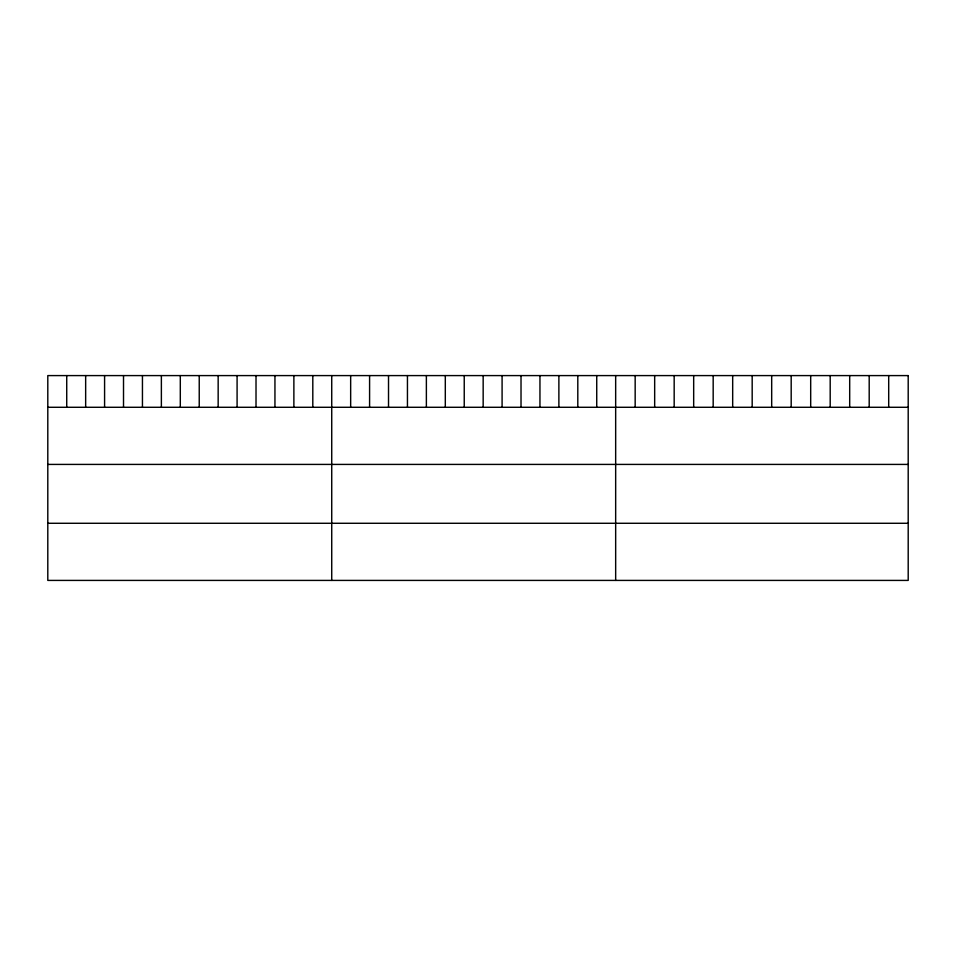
<?xml version="1.0" encoding="UTF-8"?>
<svg xmlns="http://www.w3.org/2000/svg" width="956" height="956" viewBox="0 0 956 956"><rect width="100%" height="100%" fill="white"/><g stroke="black" fill="none" stroke-linecap="round" stroke-linejoin="round"><path stroke-width="1.43" d="M47.8 407.28L908.2 407.28M47.8 464.413L908.2 464.413M47.8 523.279L908.2 523.279M888.698 375.589L888.698 407.28M869.195 375.589L869.195 407.28M849.693 375.589L849.693 407.28M830.19 375.589L830.19 407.28M810.688 375.589L810.688 407.28M791.186 375.589L791.186 407.28M771.683 375.589L771.683 407.28M752.181 375.589L752.181 407.28M732.678 375.589L732.678 407.28M713.176 375.589L713.176 407.28M693.674 375.589L693.674 407.28M674.171 375.589L674.171 407.28M654.669 375.589L654.669 407.28M635.166 375.589L635.166 407.28M615.664 375.589L615.664 580.412M596.735 375.589L596.735 407.28M577.806 375.589L577.806 407.28M558.878 375.589L558.878 407.28M539.949 375.589L539.949 407.28M521.02 375.589L521.02 407.28M502.091 375.589L502.091 407.28M483.162 375.589L483.162 407.28M464.234 375.589L464.234 407.28M445.305 375.589L445.305 407.28M426.376 375.589L426.376 407.28M407.447 375.589L407.447 407.28M388.518 375.589L388.518 407.28M369.59 375.589L369.59 407.28M350.661 375.589L350.661 407.28M331.732 375.589L331.732 580.412M312.803 375.589L312.803 407.28M293.874 375.589L293.874 407.28M274.946 375.589L274.946 407.28M256.017 375.589L256.017 407.28M237.088 375.589L237.088 407.28M218.159 375.589L218.159 407.28M199.23 375.589L199.23 407.28M180.302 375.589L180.302 407.28M161.373 375.589L161.373 407.28M142.444 375.589L142.444 407.28M123.515 375.589L123.515 407.28M104.586 375.589L104.586 407.28M85.658 375.589L85.658 407.28M66.729 375.589L66.729 407.28M908.2 375.589L47.8 375.589L47.8 580.412L908.2 580.412L908.2 375.589"/></g></svg>
